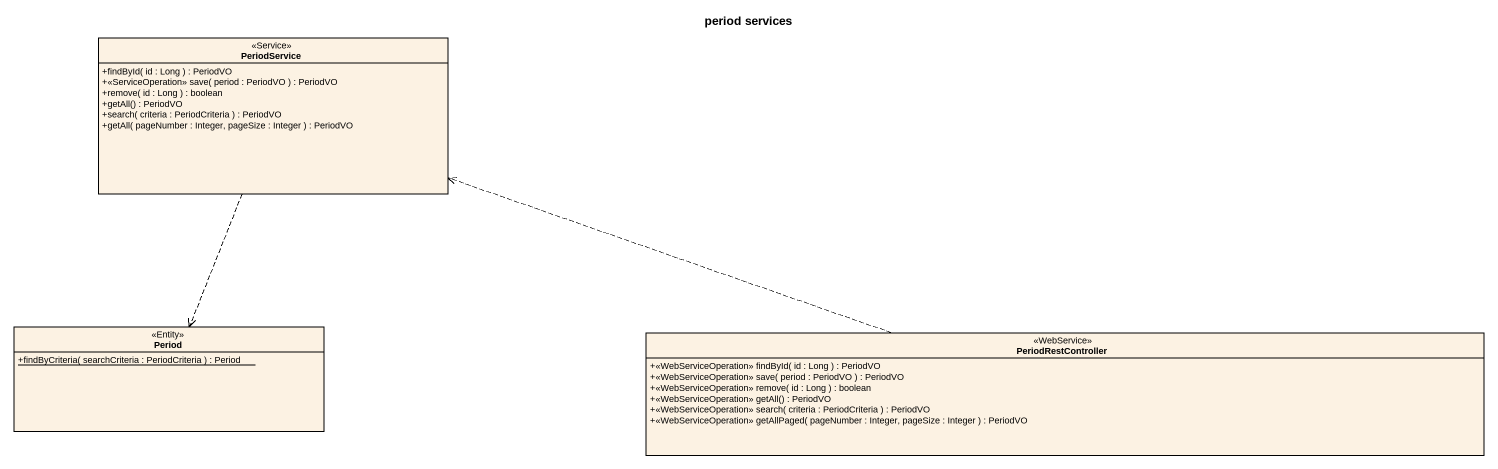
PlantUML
@startuml
title period services
hide circle
hide empty members
skinparam classAttributeIconSize 0
class PeriodService <<Service>> {
  +findById( id : Long ) : PeriodVO
  +<<ServiceOperation>> save( period : PeriodVO ) : PeriodVO
  +remove( id : Long ) : boolean
  +getAll() : PeriodVO
  +search( criteria : PeriodCriteria ) : PeriodVO
  +getAll( pageNumber : Integer, pageSize : Integer ) : PeriodVO
}
class Period <<Entity>> {
  {static} +findByCriteria( searchCriteria : PeriodCriteria ) : Period
}
class PeriodRestController <<WebService>> {
  +<<WebServiceOperation>> findById( id : Long ) : PeriodVO
  +<<WebServiceOperation>> save( period : PeriodVO ) : PeriodVO
  +<<WebServiceOperation>> remove( id : Long ) : boolean
  +<<WebServiceOperation>> getAll() : PeriodVO
  +<<WebServiceOperation>> search( criteria : PeriodCriteria ) : PeriodVO
  +<<WebServiceOperation>> getAllPaged( pageNumber : Integer, pageSize : Integer ) : PeriodVO
}
PeriodService ..> Period
PeriodRestController .left.> PeriodService
@enduml
